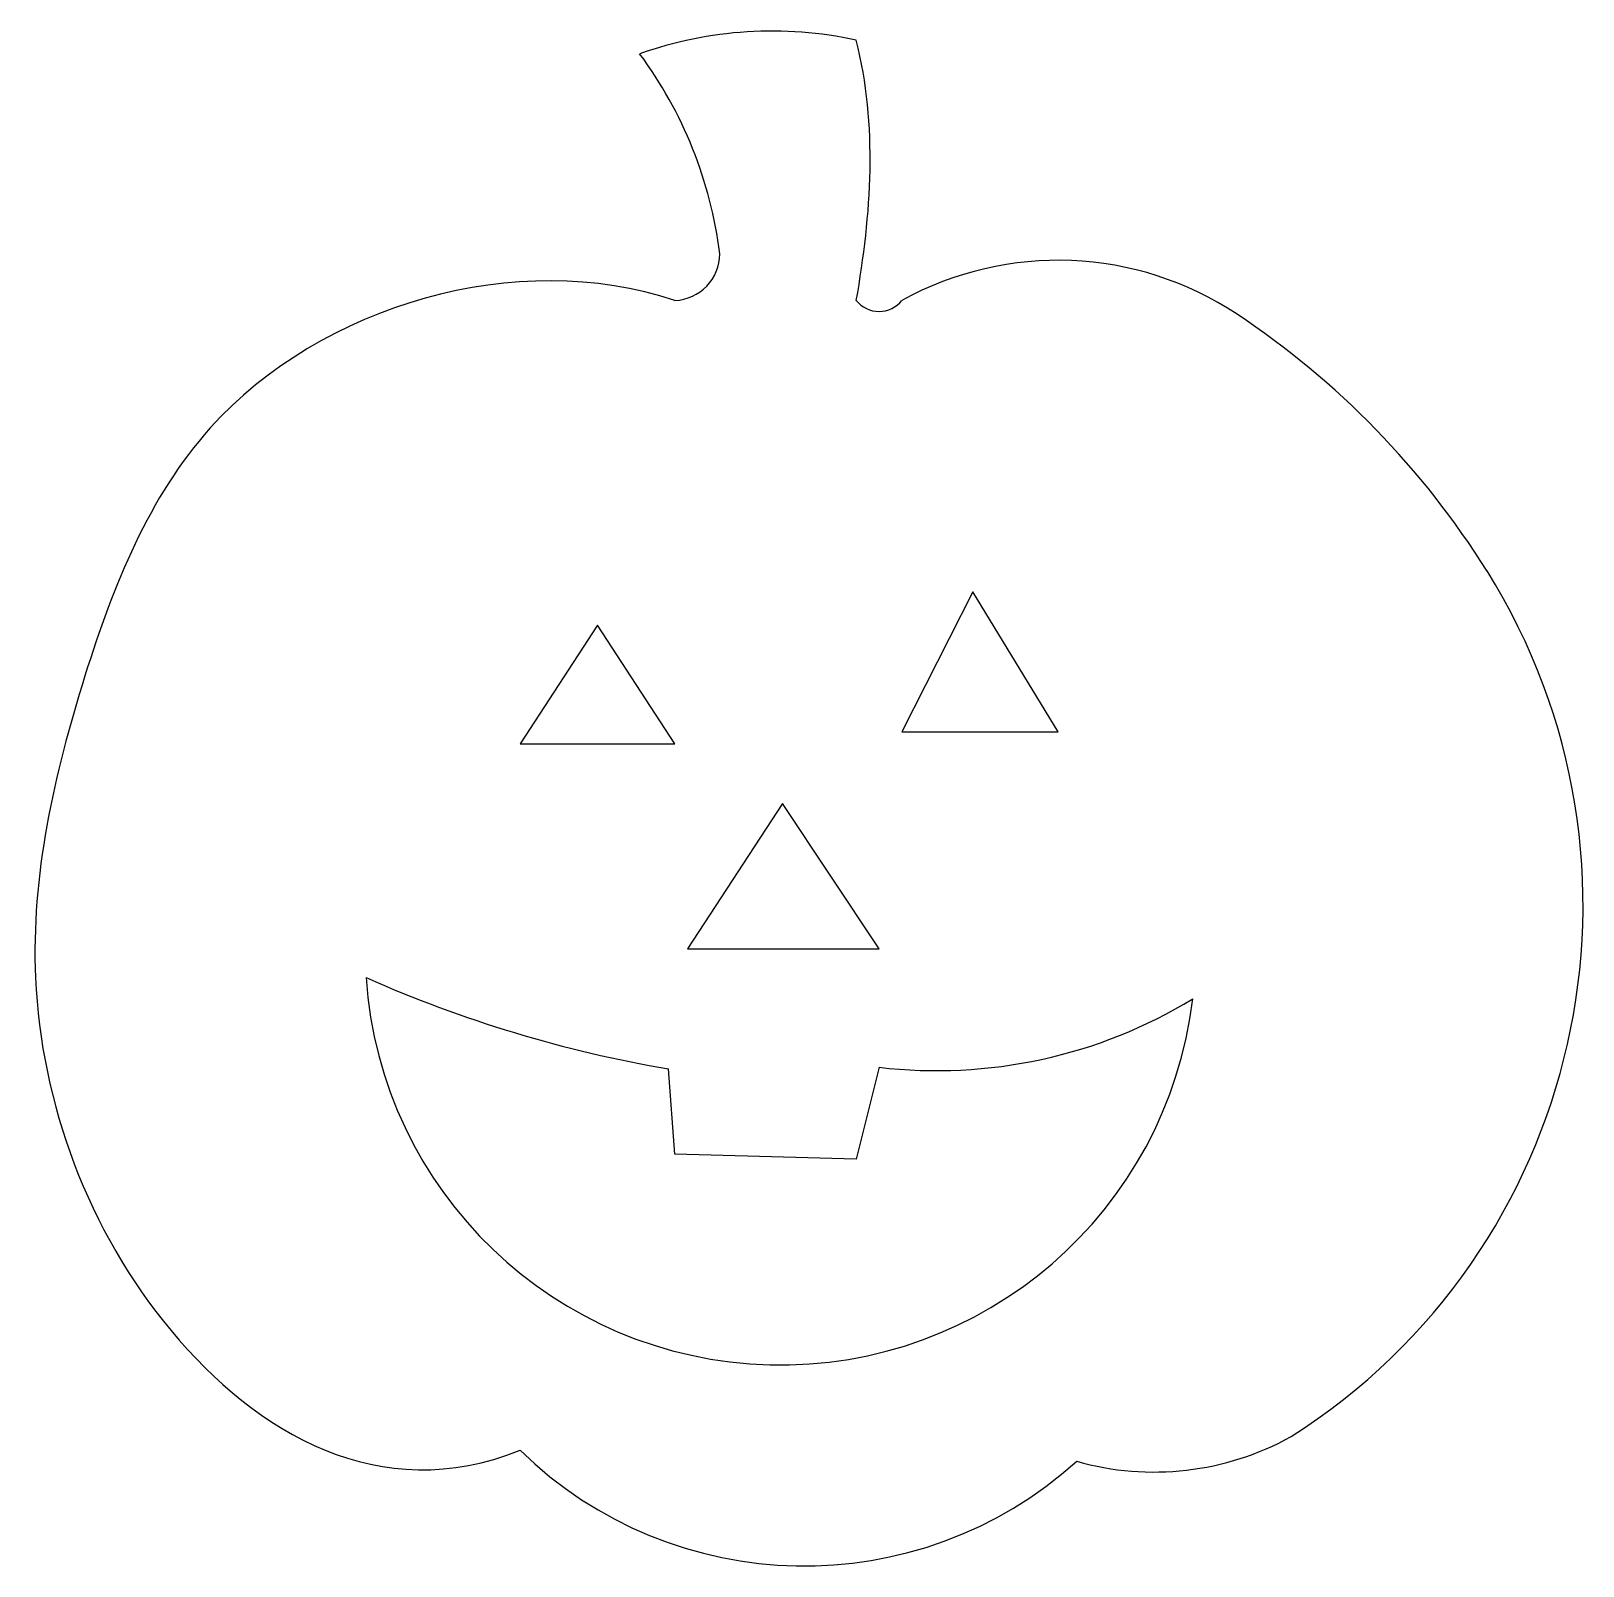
# Model space of a CAD drawing. Header units: inches. Extents: x 0.5 to 24.6, y 0.7 to 24.5.
import ezdxf

# ---------------------------------------------------------------- set-up
doc = ezdxf.new("R2010")
doc.units = ezdxf.units.IN
doc.header["$MEASUREMENT"] = 0

msp = doc.modelspace()

# ---------------------------------------------------------------- linework, layer by layer
at = {"color": 7, "linetype": 'Continuous', "lineweight": 25}
for p, q in [((15.09, 15.831), (13.987, 13.655)), ((16.411, 13.655), (15.09, 15.831)), ((9.26, 15.31), (8.06, 13.471)), ((10.461, 13.471), (9.26, 15.31)), ((13.987, 13.655), (16.411, 13.655)), ((8.06, 13.471), (10.461, 13.471)), ((12.132, 12.543), (10.658, 10.286)), ((13.633, 10.286), (12.132, 12.543)), ((10.658, 10.286), (13.633, 10.286)), ((13.633, 8.448), (13.279, 7.023)), ((10.461, 7.097), (10.364, 8.423)), ((13.279, 7.023), (10.461, 7.097))]:
    msp.add_line(p, q, dxfattribs=at)
for centre, radius, start, end in [((11.975, 18.372), 6.162, 77.7785, 109.5104), ((4.647, 20.271), 6.562, 7.0572, 36.5762), ((10.436, 21.075), 0.723, 271.9627, 0.2066), ((16.411, 15.951), 5.025, 56.4262, 118.8437), ((13.633, 20.634), 0.452, 218.5055, 321.4945), ((11.909, 9.168), 13.165, 32.0362, 56.4262), ((14.78, 10.965), 9.779, 302.4582, 32.0362), ((12.101, 10.272), 6.445, 183.848, 353.1943), ((13.726, 28.033), 19.897, 246.1205, 260.2739), ((14.529, 16.04), 7.645, 263.2701, 301.3047), ((17.902, 6.546), 4.382, 254.1041, 299.0215), ((12.472, 7.023), 6.317, 225.7022, 312.0374)]:
    msp.add_arc(centre, radius, start, end, dxfattribs=at)
msp.add_open_spline([(13.279, 20.352), (13.514, 21.682), (13.613, 23.071), (13.279, 24.395)], degree=3, dxfattribs=at)
msp.add_open_spline([(10.461, 20.352), (8.018, 21.17), (3.283, 19.797), (1.142, 14.403), (0.034, 9.487), (2.11, 3.867), (5.887, 1.626), (8.06, 2.502)], degree=3, knots=[0, 0, 0, 0, 0.26998, 0.419965, 0.585168, 0.789374, 1, 1, 1, 1], dxfattribs=at)

doc.saveas('drawing.dxf')
